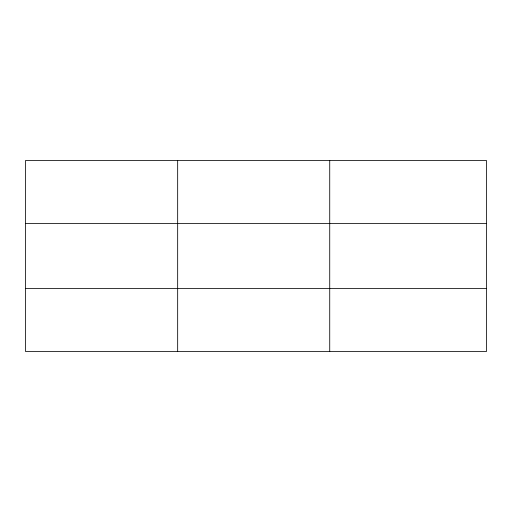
<?xml version="1.0" encoding="UTF-8"?>
<svg xmlns="http://www.w3.org/2000/svg" width="512" height="512" viewBox="0 0 512 512"><rect width="100%" height="100%" fill="white"/><g stroke="black" fill="none" stroke-linecap="round" stroke-linejoin="round"><path stroke-width="0.77" d="M177.664 160.416L177.664 351.584M329.728 160.416L329.728 351.584M486.4 288.499L486.4 351.584L25.6 351.584L25.6 160.416L486.4 160.416L486.4 288.499L25.6 288.499M25.6 223.501L486.4 223.501"/></g></svg>
